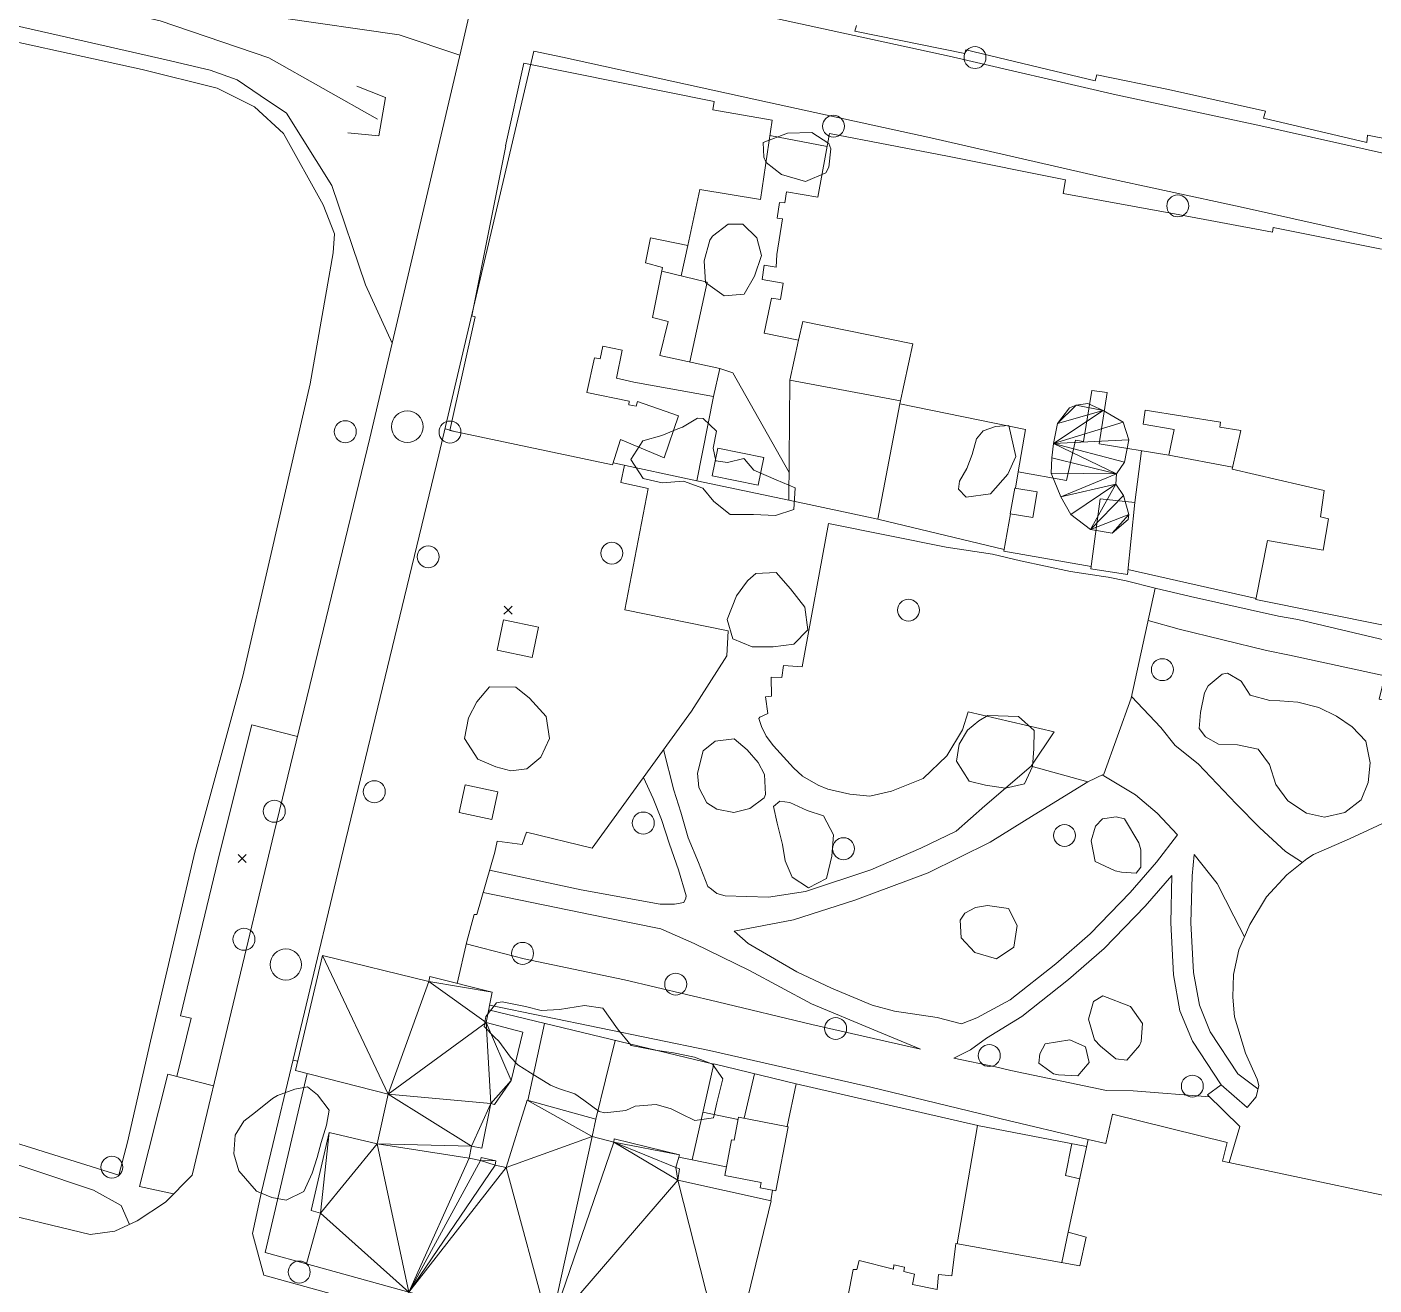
# Model space of a CAD drawing. Header units: metres. Extents: x 4652992 to 4879070, y 2074171 to 2309877.
# Drawn here: x 4653775.3 to 4653869.7, y 2307263.4 to 2307351.6 of the extents above; entities that cross this region are included whole.
import ezdxf

# ---------------------------------------------------------------- set-up
doc = ezdxf.new("R2010")
doc.units = ezdxf.units.M
doc.header["$MEASUREMENT"] = 0
doc.linetypes.add('DGN Style 2', pattern=[66.27138, 39.762828, -26.508552])
doc.linetypes.add('DGN Style 3', pattern=[92.779933, 66.271381, -26.508552])
for name, color, linetype, lineweight in [('Level 18', 5, 'Continuous', 0), ('Level 20', 30, 'DGN Style 3', 0), ('Level 3', 46, 'Continuous', 0), ('Level 30', 5, 'Continuous', 0), ('Level 31', 38, 'Continuous', 0), ('Level 35', 4, 'Continuous', 0), ('Level 37', 3, 'Continuous', 0), ('Level 38', 3, 'Continuous', 0), ('Level 40', 1, 'Continuous', 0), ('Level 45', 9, 'Continuous', 0), ('Level 47', 6, 'Continuous', 0), ('Level 54', 30, 'DGN Style 2', 0), ('Level 61', 4, 'Continuous', 0), ('Level 62', 4, 'Continuous', 0), ('Level 63', 3, 'Continuous', 0)]:
    doc.layers.add(name, color=color, linetype=linetype, lineweight=lineweight)

# ---------------------------------------------------------------- blocks, each defined once
blk = doc.blocks.new('POSTE_1')
at = {"layer": 'Level 61'}
blk.add_circle((-4.7e-05, -1.9e-05, -2.4e-05), 0.770001, dxfattribs=at)
blk = doc.blocks.new('COTA_9')
at = {"layer": 'Level 63', "ltscale": 0.2}
for p, q in [((-0.00013, 0.00011, 0.000195), (-1.419652, -1.408347, 0.000195)), ((-1.408587, 1.419632, 0.000195), (-0.00013, 0.00011, 0.000195)), ((1.419392, 1.408567, 0.000195), (-0.00013, 0.00011, 0.000195)), ((-0.00013, 0.00011, 0.000195), (1.408327, -1.419412, 0.000195))]:
    blk.add_line(p, q, dxfattribs=at)
blk = doc.blocks.new('AL_1')
at = {"layer": 'Level 45'}
blk.add_circle((2.1e-05, 1.3e-05, 3e-05), 1.100002, dxfattribs=at)
blk = doc.blocks.new('COTA_8')
at = {"layer": 'Level 63', "ltscale": 0.2}
for p, q in [((-4.5e-05, 0.000125, -0.000135), (-1.419567, -1.408332, -0.000135)), ((-1.408502, 1.419647, -0.000135), (-4.5e-05, 0.000125, -0.000135)), ((1.419477, 1.408582, -0.000135), (-4.5e-05, 0.000125, -0.000135)), ((-4.5e-05, 0.000125, -0.000135), (1.408412, -1.419397, -0.000135))]:
    blk.add_line(p, q, dxfattribs=at)

msp = doc.modelspace()

# ---------------------------------------------------------------- linework, layer by layer
at = {"layer": 'Level 18', "color": 30, "extrusion": (0.963933486921435, -0.2169322139059625, 0.1541838103088045), "elevation": 3985639.362085, "flags": 128}
msp.add_lwpolyline([(3272771.677592, -620550.148597), (3272800.118218, -620553.096346), (3272829.172781, -620554.898716)], dxfattribs=at)
at = {"layer": 'Level 18', "color": 30}
for points in [[(4653792.599638, 2307295.092029, 1391.332825), (4653799.311222, 2307322.729343, 1388.440859), (4653805.689047, 2307349.855211, 1386.728359), (4653808.770768, 2307363.243322, 1386.440859), (4653814.621664, 2307386.858647, 1385.015859), (4653817.985191, 2307402.200375, 1384.078359), (4653820.282573, 2307411.78582, 1383.165859)], [(4653895.547086, 2307337.390362, 1395.735112), (4653882.370193, 2307340.024315, 1395.600238), (4653861.572894, 2307344.679452, 1393.625238), (4653851.635767, 2307346.81051, 1392.631488), (4653839.916046, 2307349.510954, 1390.912738), (4653828.435864, 2307352.005492, 1389.281488), (4653814.036523, 2307355.162704, 1387.143988), (4653811.981952, 2307355.595056, 1386.570428)], [(4653894.689396, 2307331.360263, 1395.840611), (4653881.11994, 2307334.303526, 1395.649814), (4653860.319403, 2307338.959386, 1393.674814), (4653850.364348, 2307341.09429, 1392.681064), (4653838.636894, 2307343.796515, 1390.962314), (4653827.1871, 2307346.284451, 1389.331064), (4653812.806509, 2307349.437551, 1387.193564), (4653810.804877, 2307349.858764, 1386.698973)], [(4653779.697817, 2307266.921194, 1391.817085), (4653781.439616, 2307267.154183, 1391.970325), (4653782.987461, 2307267.874417, 1392.076575), (4653784.974678, 2307269.202385, 1392.282825), (4653786.853536, 2307271.08029, 1392.370325), (4653792.599638, 2307295.092029, 1391.332825)], [(4653791.867037, 2307264.067218, 1393.249737), (4653791.072095, 2307266.990786, 1392.665745), (4653791.720746, 2307269.915548, 1392.378245), (4653797.466848, 2307293.927287, 1391.340745)], [(4653779.697817, 2307266.921194, 1391.817085), (4653764.568329, 2307270.576917, 1390.229585), (4653751.605119, 2307273.663276, 1388.992085), (4653747.592295, 2307274.645475, 1388.754585)], [(4653871.841598, 2307243.915647, 1399.474737), (4653845.793766, 2307250.199075, 1398.049737), (4653831.221605, 2307253.413479, 1397.017079), (4653807.767909, 2307259.691859, 1394.757914), (4653791.867037, 2307264.067218, 1393.249737)]]:
    msp.add_polyline3d(points, dxfattribs=at)
at = {"layer": 'Level 20', "linetype": 'Continuous'}
for points in [[(4653800.881092, 2307329.406241, 1388.019335), (4653798.992421, 2307333.483036, 1387.531835), (4653796.641865, 2307340.453188, 1386.194335), (4653793.472724, 2307345.51506, 1385.219335), (4653791.618641, 2307346.744913, 1384.844335), (4653790.012413, 2307347.861586, 1384.644335), (4653788.112131, 2307348.529147, 1384.456835), (4653785.022003, 2307349.259601, 1384.294335), (4653779.790725, 2307350.441596, 1383.919335), (4653768.523178, 2307352.995871, 1383.256835), (4653759.81459, 2307354.890659, 1382.869335), (4653750.711657, 2307356.496522, 1382.531835), (4653747.935469, 2307357.043583, 1382.469335), (4653746.315996, 2307357.262624, 1382.456835), (4653745.207634, 2307357.442735, 1382.381835), (4653744.374346, 2307357.748893, 1382.331835), (4653743.44435, 2307358.35087, 1382.306835), (4653742.546753, 2307360.774009, 1382.231835), (4653741.76109, 2307362.488293, 1382.131835), (4653739.750821, 2307366.511945, 1381.819335), (4653738.05522, 2307368.796169, 1381.694335), (4653736.305181, 2307370.601936, 1381.594335), (4653734.593984, 2307373.276371, 1381.6766)], [(4653805.62214, 2307349.570647, 1386.746324), (4653801.357109, 2307351.016864, 1386.333824), (4653792.934673, 2307352.211059, 1384.671324), (4653790.41295, 2307353.218065, 1384.308824), (4653787.69659, 2307354.216201, 1383.958824), (4653784.4082, 2307355.239763, 1383.683824), (4653778.174285, 2307356.739703, 1383.083824), (4653773.748882, 2307357.483374, 1382.746324), (4653770.61231, 2307358.087149, 1382.671324), (4653762.617267, 2307359.94824, 1382.571324), (4653751.466856, 2307363.29509, 1382.233824), (4653745.270796, 2307364.237623, 1381.958824), (4653740.831785, 2307364.348343, 1381.987373)], [(4653782.457177, 2307267.627669, 1392.040174), (4653781.87894, 2307268.946627, 1391.740174), (4653779.930891, 2307270.040731, 1391.452674), (4653771.483368, 2307272.868505, 1390.565174), (4653754.794012, 2307277.980556, 1388.477674), (4653748.219148, 2307280.226827, 1387.802674), (4653745.448187, 2307281.928343, 1387.452674), (4653744.241351, 2307283.863604, 1387.265174), (4653743.567611, 2307285.727417, 1387.077674), (4653742.853431, 2307290.184366, 1386.490174), (4653743.366328, 2307308.092602, 1384.952674), (4653743.670711, 2307316.29327, 1384.327674), (4653744.057554, 2307330.878284, 1383.540174), (4653743.908873, 2307344.078641, 1382.565174), (4653744.213256, 2307352.279309, 1382.552674), (4653744.374346, 2307357.748893, 1382.331835)]]:
    msp.add_polyline3d(points, dxfattribs=at)
at = {"layer": 'Level 3'}
msp.add_polyline3d([(4653799.847753, 2307345.089882, 1383.957635), (4653792.232995, 2307349.388766, 1382.832635), (4653784.615121, 2307351.985312, 1382.582635), (4653772.237719, 2307354.854901, 1382.007635), (4653755.980323, 2307358.22922, 1381.620135), (4653747.033305, 2307359.711432, 1381.345135), (4653743.342346, 2307366.483553, 1381.307635), (4653740.125065, 2307374.573792, 1380.870135), (4653739.846446, 2307375.521443, 1380.870135), (4653740.214834, 2307377.473675, 1380.707635), (4653741.799061, 2307380.02055, 1380.620135), (4653752.620799, 2307390.82968, 1379.745135), (4653759.543463, 2307398.288416, 1379.695135), (4653766.599274, 2307405.605471, 1379.470135)], dxfattribs=at)
at = {"layer": 'Level 30', "color": 1}
for points in [[(4653900.13496, 2307352.306744, 1405.530766), (4653897.106381, 2307338.107716, 1405.593266), (4653882.279126, 2307341.404436, 1405.518266), (4653882.279126, 2307341.404436, 1400.380766), (4653869.260504, 2307343.981612, 1399.687016), (4653869.212572, 2307343.468843, 1396.787016), (4653861.972708, 2307345.164793, 1396.437016), (4653862.097493, 2307345.659417, 1397.930766), (4653855.304391, 2307347.182692, 1397.930766), (4653850.27162, 2307348.196273, 1397.924516), (4653850.166933, 2307347.790971, 1394.718266), (4653841.104019, 2307349.957672, 1395.293266), (4653841.030916, 2307349.692732, 1395.293266), (4653833.316679, 2307351.2588, 1395.237016), (4653833.421366, 2307351.664102, 1391.993266)], [(4653816.322432, 2307320.880753, 1390.80646), (4653804.916786, 2307323.277822, 1390.50646), (4653806.701322, 2307331.249104, 1389.71271), (4653806.468021, 2307331.304267, 1389.71271), (4653808.836167, 2307343.225168, 1389.68771), (4653808.810244, 2307343.231298, 1392.36271), (4653810.11104, 2307349.01427, 1392.25021), (4653823.447219, 2307346.337863, 1392.47521), (4653823.356784, 2307345.75973, 1391.78771), (4653827.521303, 2307345.033925, 1391.73771), (4653826.692839, 2307339.46628, 1391.89396), (4653822.441736, 2307340.171681, 1390.11896), (4653821.603047, 2307336.241498, 1389.68771), (4653818.993187, 2307336.776839, 1389.50021), (4653818.635298, 2307335.022035, 1389.40646), (4653819.834805, 2307334.711165, 1389.28771), (4653819.119027, 2307331.201557, 1388.93146), (4653820.214845, 2307330.915204, 1388.88771), (4653819.645198, 2307328.529201, 1389.96896), (4653823.852215, 2307327.629844, 1390.01271), (4653823.405479, 2307325.664416, 1390.01271), (4653817.813501, 2307326.659612, 1389.92521), (4653816.595155, 2307326.947686, 1389.92521), (4653816.99713, 2307328.896446, 1389.92521), (4653815.643295, 2307329.189305, 1390.06896), (4653815.459507, 2307328.290802, 1390.06896), (4653815.052495, 2307328.366553, 1390.06896), (4653814.514621, 2307325.941298, 1390.16896), (4653817.495739, 2307325.332025, 1390.16896), (4653817.465739, 2307325.079781, 1390.16896), (4653817.978031, 2307324.985959, 1390.16896), (4653818.067606, 2307325.319663, 1390.16896), (4653820.957406, 2307324.308851, 1390.16896), (4653819.946425, 2307321.367583, 1390.16896), (4653816.870034, 2307322.6409, 1390.45021), (4653816.322432, 2307320.880753, 1390.80646)], [(4653870.485331, 2307309.609532, 1400.228335), (4653861.425917, 2307311.427529, 1398.897085), (4653862.23206, 2307315.574217, 1398.684585), (4653866.142333, 2307314.892767, 1399.103335), (4653866.5248, 2307317.085835, 1399.097085), (4653865.958875, 2307317.21966, 1399.097085), (4653866.225213, 2307319.075367, 1399.828335), (4653859.759909, 2307320.563684, 1399.697085), (4653860.368766, 2307323.284228, 1395.859585), (4653858.902382, 2307323.509377, 1395.859585), (4653858.951329, 2307323.849112, 1395.859585), (4653853.671824, 2307324.705713, 1395.803335), (4653853.520736, 2307323.728049, 1395.803335), (4653855.697398, 2307323.348452, 1395.790835), (4653855.321047, 2307321.545784, 1395.997085), (4653850.437024, 2307322.337849, 1395.41896), (4653850.989938, 2307325.937216, 1395.41896), (4653849.922357, 2307326.077666, 1395.28771), (4653849.34768, 2307322.514457, 1395.28771), (4653848.773831, 2307322.607578, 1395.353335), (4653848.151988, 2307319.768497, 1395.353335), (4653844.76768, 2307320.379619, 1395.472085), (4653845.268145, 2307323.341985, 1397.747085), (4653836.461723, 2307325.140693, 1397.753335), (4653837.375131, 2307329.343087, 1393.922085), (4653829.667717, 2307330.908936, 1393.953335), (4653829.364787, 2307329.615869, 1389.909585), (4653826.955237, 2307330.104585, 1389.134585), (4653827.462324, 2307332.551933, 1389.134585), (4653828.102777, 2307332.447564, 1389.290835), (4653828.287168, 2307333.592016, 1389.290835), (4653826.81887, 2307333.850269, 1388.65646), (4653826.944915, 2307334.8583, 1388.65646), (4653827.805905, 2307334.72992, 1389.690835), (4653827.83964, 2307335.602729, 1390.04396), (4653827.83964, 2307335.602729, 1390.78771), (4653828.235985, 2307338.103607, 1390.78771), (4653827.874152, 2307338.168638, 1390.78771), (4653828.02937, 2307339.24488, 1390.78771), (4653828.407995, 2307339.223674, 1390.78771), (4653828.523033, 2307340.002162, 1390.78771), (4653830.707763, 2307339.635794, 1394.54396), (4653831.529362, 2307344.09941, 1393.81271), (4653839.803486, 2307342.512228, 1393.75646), (4653839.803486, 2307342.512228, 1397.48771), (4653848.085944, 2307340.841362, 1397.42521), (4653847.910725, 2307339.888566, 1395.92521), (4653855.713881, 2307338.453515, 1396.30021), (4653862.581739, 2307337.171348, 1399.21271), (4653862.645034, 2307337.51049, 1399.21271), (4653870.234393, 2307335.976142, 1397.96896)], [(4653831.47872, 2307255.630874, 1399.34746), (4653833.188392, 2307264.480596, 1398.15371), (4653833.44173, 2307264.461225, 1398.08496), (4653833.624589, 2307265.096391, 1397.89746), (4653836.014151, 2307264.502533, 1397.88496), (4653836.054738, 2307264.805033, 1397.88496), (4653836.801669, 2307264.627888, 1397.86621), (4653836.746752, 2307264.322006, 1397.86621), (4653837.495566, 2307264.151275, 1397.86621), (4653837.352049, 2307263.424916, 1397.93496), (4653839.085352, 2307263.075106, 1398.031835), (4653839.171886, 2307264.120485, 1397.988085), (4653840.115864, 2307264.032474, 1399.63496), (4653840.39366, 2307266.287701, 1399.55996), (4653849.093362, 2307264.727547, 1401.97871), (4653849.517903, 2307266.730809, 1402.00996), (4653848.270005, 2307267.094507, 1401.97871), (4653849.666907, 2307273.590864, 1401.87246), (4653850.903567, 2307273.297698, 1399.27871), (4653851.368397, 2307275.359276, 1399.03496), (4653859.415019, 2307273.37028, 1398.95996), (4653859.095831, 2307272.075016, 1403.04746), (4653875.612193, 2307268.565384, 1402.85996)]]:
    msp.add_polyline3d(points, dxfattribs=at)
msp.add_3dface([(4653852.930076, 2307318.227273, 1395.840835), (4653852.426309, 2307313.192331, 1395.75021), (4653849.854801, 2307313.590391, 1395.559585), (4653850.499282, 2307318.495209, 1395.58771)], dxfattribs=at)
at = {"layer": 'Level 31'}
msp.add_polyline3d([(4653827.774538, 2307269.995817, 1398.26621), (4653828.634152, 2307274.479057, 1398.67871), (4653825.156352, 2307275.145889, 1398.62246), (4653824.847153, 2307273.533293, 1398.50371), (4653824.664513, 2307273.568312, 1398.50371), (4653824.185653, 2307271.070864, 1398.19746), (4653826.752227, 2307270.57875, 1398.20371), (4653826.680671, 2307270.205555, 1398.20371), (4653827.774538, 2307269.995817, 1398.26621)], dxfattribs=at)
for points in [[(4653826.924651, 2307321.388764, 1389.08146), (4653823.698509, 2307322.042947, 1389.08146), (4653823.304529, 2307320.10001, 1389.08146), (4653826.530671, 2307319.445828, 1389.08146)], [(4653844.207909, 2307317.44069, 1395.15021), (4653844.517063, 2307319.244875, 1395.15021), (4653846.103998, 2307318.972948, 1394.78771), (4653845.794844, 2307317.168763, 1394.78771)], [(4653810.685505, 2307307.355644, 1392.423677), (4653808.232524, 2307307.868555, 1392.423677), (4653808.681082, 2307310.013765, 1392.386177), (4653811.134062, 2307309.500854, 1392.386177)], [(4653807.857295, 2307296.00239, 1393.804927), (4653805.5706, 2307296.502017, 1393.798677), (4653805.996046, 2307298.449201, 1393.761177), (4653808.282766, 2307297.949689, 1393.767425)]]:
    msp.add_3dface(points, dxfattribs=at)
at = {"layer": 'Level 35'}
for p, q in [((4653827.361058, 2307343.957005, 1390.78146), (4653831.360263, 2307343.18072, 1390.78146)), ((4653821.603047, 2307336.241498, 1389.22521), (4653821.132104, 2307334.112754, 1389.22521)), ((4653852.930076, 2307318.227273, 1395.63146), (4653853.418204, 2307321.854377, 1395.63146)), ((4653855.321047, 2307321.545784, 1396.156459), (4653859.792015, 2307320.707144, 1396.306459)), ((4653822.22495, 2307319.741703, 1389.66896), (4653828.688479, 2307318.400057, 1389.35646)), ((4653844.76768, 2307320.379619, 1395.05021), (4653844.57681, 2307319.234637, 1395.05021)), ((4653843.779047, 2307314.936681, 1393.15646), (4653834.930465, 2307317.060934, 1390.35646)), ((4653852.459367, 2307313.522729, 1395.36896), (4653861.438137, 2307311.490391, 1396.31896)), ((4653823.418197, 2307278.868606, 1397.065799), (4653807.6363, 2307282.669189, 1396.565799)), ((4653810.386094, 2307276.328362, 1396.803298), (4653811.557334, 2307281.724929, 1396.803298)), ((4653815.150608, 2307274.998092, 1397.128298), (4653816.514764, 2307280.531085, 1396.847085)), ((4653825.549962, 2307275.070418, 1397.778335), (4653826.286033, 2307278.19644, 1397.778335)), ((4653825.123918, 2307274.976734, 1397.784584), (4653822.663119, 2307275.503757, 1397.778334)), ((4653821.911315, 2307272.153498, 1397.840798), (4653820.979489, 2307272.347039, 1397.840798)), ((4653827.548346, 2307270.039187, 1397.928298), (4653827.431152, 2307269.280692, 1397.928298)), ((4653848.270006, 2307267.094507, 1400.54771), (4653847.830486, 2307264.954024, 1401.30396))]:
    msp.add_line(p, q, dxfattribs=at)
at = {"layer": 'Level 35', "extrusion": (0.0036722359562263, 0.0148753865656455, 0.999882611888818), "elevation": 52801.47829, "flags": 128}
msp.add_lwpolyline([(4653785.245072, 2306797.875251), (4653786.458686, 2306803.457855), (4653783.292501, 2306804.239572)], dxfattribs=at)
at = {"layer": 'Level 35', "extrusion": (-0.0787557670813719, 0.0170935995842046, 0.9967473792314077), "elevation": -325690.134196, "flags": 128}
msp.add_lwpolyline([(-3241939.96028, 4045448.167331), (-3241937.088424, 4045448.167331), (-3241937.300968, 4045456.077794)], dxfattribs=at)
at = {"layer": 'Level 35', "extrusion": (0.0181988333574489, 0.0836376772436747, 0.9963300363884002), "elevation": 279058.209314, "flags": 128}
msp.add_lwpolyline([(-4056842.355009, -3232024.530383), (-4056842.460737, -3232018.469847), (-4056836.46343, -3232018.469847)], dxfattribs=at)
at = {"layer": 'Level 35', "elevation": 1395.04396, "flags": 128}
msp.add_lwpolyline([(4653844.227021, 2307317.437415), (4653843.757823, 2307314.818198), (4653849.874273, 2307313.738582)], dxfattribs=at)
at = {"layer": 'Level 35', "extrusion": (-0.042031963314896, 0.0064099280983792, 0.9990957045657181), "elevation": -179423.990472, "flags": 128}
msp.add_lwpolyline([(-2982508.859035, 4249032.21045), (-2982509.175402, 4249024.419616), (-2982500.749761, 4249024.272619)], dxfattribs=at)
at = {"layer": 'Level 35', "extrusion": (-0.2756480462123228, 0.4338394398152445, 0.8577887240341436), "elevation": -280640.595046, "flags": 128}
msp.add_lwpolyline([(-5165380.977585, 471060.74965), (-5165379.40611, 471062.683007), (-5165380.135437, 471063.53417)], dxfattribs=at)
at = {"layer": 'Level 35'}
for points in [[(4653836.461723, 2307325.140693, 1390.35646), (4653834.930465, 2307317.060935, 1390.35646), (4653828.68848, 2307318.400057, 1389.35646), (4653828.755646, 2307326.809358, 1388.91896)], [(4653828.576712, 2307274.490071, 1397.803298), (4653829.201953, 2307277.491612, 1397.809548), (4653823.422675, 2307278.888562, 1397.847048), (4653821.911315, 2307272.153498, 1397.840798), (4653824.299204, 2307271.663076, 1397.840798)], [(4653788.350972, 2307277.337759, 1392.233056), (4653785.14802, 2307278.165411, 1391.545556), (4653783.147817, 2307270.295522, 1391.964306), (4653785.539301, 2307269.766722, 1392.395556)]]:
    msp.add_polyline3d(points, dxfattribs=at)
at = {"layer": 'Level 37'}
msp.add_line((4653841.933098, 2307274.572346, 1396.66076), (4653829.201953, 2307277.491613, 1396.26076), dxfattribs=at)
at = {"layer": 'Level 37', "elevation": 1388.15451, "flags": 128}
msp.add_lwpolyline([(4653828.703914, 2307320.332516), (4653824.753622, 2307327.307146), (4653823.852215, 2307327.629844)], dxfattribs=at)
at = {"layer": 'Level 37', "extrusion": (-0.0089733154626297, 0.0045995361358043, 0.9999491606461518), "elevation": -29752.359275, "flags": 128}
msp.add_lwpolyline([(4653620.174532, 2307426.077543), (4653617.125417, 2307426.923104), (4653620.075186, 2307439.472591)], dxfattribs=at)
at = {"layer": 'Level 38'}
for points in [[(4653769.88461, 2307351.522122, 1385.430622), (4653783.337905, 2307348.577925, 1386.505622), (4653788.61348, 2307347.272234, 1387.018122), (4653791.212789, 2307345.972427, 1387.205622), (4653793.243396, 2307344.096717, 1387.555622), (4653796.033919, 2307339.088415, 1388.343122), (4653796.829332, 2307337.068221, 1388.643122), (4653796.740527, 2307335.722432, 1388.805622), (4653795.133975, 2307326.535467, 1389.930622), (4653792.39527, 2307314.664583, 1390.668122), (4653790.402878, 2307306.061179, 1391.430622), (4653787.059179, 2307293.814358, 1391.980622), (4653783.93102, 2307280.47762, 1392.918122), (4653782.31401, 2307273.398081, 1393.180622), (4653781.705389, 2307271.081933, 1393.068122)], [(4653781.705389, 2307271.081933, 1393.068122), (4653755.387425, 2307279.318552, 1390.980622)]]:
    msp.add_polyline3d(points, dxfattribs=at)
at = {"layer": 'Level 40', "color": 3}
for points in [[(4653830.301001, 2307344.160234, 1394.59396), (4653831.498974, 2307343.389574, 1394.81896), (4653831.616649, 2307343.009564, 1394.86896), (4653831.491444, 2307341.73866, 1394.91271), (4653831.289067, 2307341.325878, 1394.90646), (4653829.849332, 2307340.731246, 1394.81271), (4653828.163931, 2307341.210645, 1394.68771), (4653827.105399, 2307342.05674, 1394.61896), (4653826.920304, 2307342.439129, 1394.59396), (4653826.878133, 2307343.451544, 1394.55646), (4653828.579249, 2307344.1199, 1394.51896), (4653830.301001, 2307344.160234, 1394.59396)], [(4653826.429367, 2307336.787586, 1390.30021), (4653826.773671, 2307335.53399, 1390.11896), (4653826.283071, 2307334.096, 1390.05646), (4653825.546395, 2307332.838828, 1390.00021), (4653824.138799, 2307332.721593, 1390.00021), (4653822.84354, 2307333.641015, 1389.99396), (4653822.738434, 2307335.165232, 1390.11896), (4653823.148237, 2307336.608682, 1390.20646), (4653823.325489, 2307336.907571, 1390.21271), (4653824.429938, 2307337.737078, 1390.25021), (4653825.453137, 2307337.727044, 1390.21896), (4653826.429367, 2307336.787586, 1390.30021)], [(4653825.5761, 2307321.258689, 1390.50021), (4653826.234778, 2307320.489514, 1390.46896), (4653827.78769, 2307319.808716, 1390.64396), (4653829.137836, 2307319.25766, 1390.93146), (4653829.039486, 2307317.740641, 1391.17521), (4653827.7402, 2307317.311881, 1391.31896), (4653826.200732, 2307317.389744, 1391.20021), (4653824.560001, 2307317.382512, 1391.13771), (4653823.430483, 2307318.303941, 1391.05646), (4653822.645598, 2307319.239273, 1390.95021), (4653821.296674, 2307319.735517, 1390.82521), (4653819.806855, 2307319.610807, 1390.83771), (4653818.468691, 2307319.913675, 1390.83146), (4653817.610433, 2307321.248023, 1390.76271), (4653818.451854, 2307322.548401, 1390.68146), (4653819.781224, 2307322.929153, 1390.63146), (4653820.896087, 2307323.387902, 1390.51896), (4653821.222376, 2307323.50156, 1390.47521), (4653822.281719, 2307324.137009, 1390.40646), (4653822.688232, 2307324.122647, 1390.40021), (4653823.617428, 2307323.221336, 1390.40021), (4653823.376241, 2307322.037978, 1390.41896), (4653823.573125, 2307321.159933, 1390.40021), (4653824.391532, 2307321.03452, 1390.38771), (4653825.535988, 2307321.322699, 1390.35021), (4653825.5761, 2307321.258689, 1390.50021)], [(4653844.109301, 2307323.624524, 1394.96896), (4653844.608692, 2307321.446511, 1394.96896), (4653844.047051, 2307320.224072, 1394.68146), (4653842.82238, 2307318.833135, 1394.32521), (4653841.125236, 2307318.597427, 1393.98771), (4653840.586376, 2307319.1585, 1393.83146), (4653840.659842, 2307319.723878, 1393.80646), (4653841.171664, 2307320.605738, 1393.80021), (4653841.530374, 2307321.591558, 1393.83146), (4653841.83497, 2307322.69859, 1393.90646), (4653842.315685, 2307323.26255, 1394.01271), (4653843.168368, 2307323.548835, 1394.17521), (4653844.109301, 2307323.624524, 1394.96896)], [(4653826.360352, 2307313.24631, 1391.72521), (4653827.795031, 2307313.315474, 1391.75021), (4653828.805963, 2307312.177548, 1391.78146), (4653829.813493, 2307310.904248, 1391.80646), (4653830.023339, 2307309.302158, 1391.81896), (4653829.044456, 2307308.294479, 1391.81896), (4653827.583405, 2307308.108992, 1391.74396), (4653826.111579, 2307308.116706, 1391.65021), (4653824.762821, 2307308.667264, 1391.55646), (4653824.348993, 2307310.031628, 1391.54396), (4653825.013584, 2307311.699227, 1391.53771), (4653825.717121, 2307312.635861, 1391.53146), (4653825.814102, 2307312.762718, 1391.54396), (4653826.360352, 2307313.24631, 1391.72521)], [(4653860.386346, 2307305.699101, 1398.11896), (4653861.035716, 2307304.734883, 1398.16896), (4653862.41219, 2307304.35523, 1398.35646), (4653863.109355, 2307304.325413, 1398.40646), (4653864.363621, 2307304.244872, 1398.56896), (4653865.848683, 2307303.866553, 1398.76896), (4653867.090325, 2307303.248593, 1399.04396), (4653868.168815, 2307302.507107, 1399.36896), (4653869.132405, 2307301.495579, 1399.59396), (4653869.443386, 2307299.989943, 1399.76896), (4653869.291695, 2307298.593754, 1399.83146), (4653868.803235, 2307297.385311, 1399.81896), (4653867.655399, 2307296.494969, 1399.70646), (4653866.231669, 2307296.183274, 1399.55646), (4653864.966399, 2307296.45556, 1399.36896), (4653863.673889, 2307297.328734, 1399.09396), (4653862.822043, 2307298.47595, 1398.83146), (4653862.379385, 2307299.877634, 1398.58146), (4653861.587336, 2307300.929644, 1398.29396), (4653860.142137, 2307301.244493, 1398.20646), (4653858.799216, 2307301.291966, 1398.16896), (4653857.885954, 2307301.805225, 1398.09396), (4653857.450065, 2307302.394701, 1398.05646), (4653857.538264, 2307303.508686, 1397.99396), (4653857.824248, 2307304.900127, 1397.95646), (4653858.093912, 2307305.376741, 1397.95646), (4653859.064436, 2307306.200947, 1397.95646), (4653859.433221, 2307306.275831, 1398.05646), (4653860.386346, 2307305.699101, 1398.11896)], [(4653807.68719, 2307305.307772, 1392.21896), (4653809.550401, 2307305.275812, 1392.22521), (4653810.498036, 2307304.519739, 1392.27521), (4653811.663652, 2307303.221205, 1392.35646), (4653811.903005, 2307301.691953, 1392.43771), (4653811.293159, 2307300.390974, 1392.46896), (4653810.31518, 2307299.57255, 1392.46896), (4653809.203407, 2307299.426647, 1392.47521), (4653808.133958, 2307299.707052, 1392.47521), (4653806.875436, 2307300.236737, 1392.43146), (4653805.935333, 2307301.686421, 1392.31896), (4653806.223039, 2307303.131825, 1392.23771), (4653806.807594, 2307304.261534, 1392.23146), (4653807.68719, 2307305.307772, 1392.21896)], [(4653844.785214, 2307303.231475, 1396.21896), (4653845.878704, 2307302.240545, 1396.35646), (4653845.860385, 2307300.956795, 1396.62521), (4653845.760548, 2307299.733012, 1396.83146), (4653845.212616, 2307298.50749, 1396.86896), (4653843.867991, 2307298.202317, 1396.71896), (4653842.47905, 2307298.422604, 1396.60646), (4653841.319476, 2307298.697026, 1396.48146), (4653840.441089, 2307300.097473, 1396.26896), (4653840.630813, 2307301.299352, 1396.20646), (4653841.203805, 2307302.275008, 1396.20646), (4653842.002199, 2307302.926282, 1396.19396), (4653842.62786, 2307303.293189, 1396.24396), (4653844.785214, 2307303.231475, 1396.21896)], [(4653824.851962, 2307301.666591, 1394.20646), (4653825.765821, 2307300.892731, 1394.15021), (4653826.531254, 2307300.004434, 1394.13146), (4653826.983667, 2307299.176643, 1394.15021), (4653827.057415, 2307297.758605, 1394.16896), (4653826.950216, 2307297.525623, 1394.18146), (4653825.951679, 2307296.782972, 1394.13771), (4653824.82699, 2307296.505318, 1394.03146), (4653823.626598, 2307296.735108, 1393.91896), (4653822.922714, 2307297.173703, 1393.85646), (4653822.364924, 2307298.257604, 1393.78771), (4653822.281045, 2307299.270105, 1393.77521), (4653822.676275, 2307300.835477, 1393.76896), (4653823.519308, 2307301.492561, 1393.76896), (4653824.851962, 2307301.666591, 1394.20646)], [(4653829.974438, 2307296.632895, 1394.66271), (4653831.119769, 2307296.280162, 1394.83146), (4653831.811699, 2307294.946938, 1394.98146), (4653831.688259, 2307293.439604, 1395.20021), (4653831.31887, 2307291.868115, 1395.35646), (4653830.070685, 2307291.225359, 1395.30646), (4653828.91672, 2307291.960876, 1395.21896), (4653828.431066, 2307293.122885, 1395.06896), (4653828.238433, 2307294.256318, 1395.03771), (4653827.85751, 2307295.760675, 1394.85646), (4653827.616116, 2307296.919249, 1394.75646), (4653828.05432, 2307297.291433, 1394.71271), (4653828.743727, 2307297.20981, 1394.73146), (4653829.974438, 2307296.632895, 1394.66271)], [(4653852.217876, 2307296.050179, 1397.11896), (4653853.223884, 2307294.376619, 1397.21271), (4653853.372882, 2307293.894469, 1397.24396), (4653853.36964, 2307292.676466, 1397.28146), (4653853.027849, 2307292.242775, 1397.25646), (4653851.998961, 2307292.310265, 1397.17521), (4653851.561274, 2307292.413865, 1397.10646), (4653850.160362, 2307293.05692, 1396.99396), (4653849.876536, 2307294.505374, 1396.91896), (4653850.194202, 2307295.55416, 1396.89396), (4653850.672128, 2307296.050421, 1396.90646), (4653851.625712, 2307296.190342, 1396.91271), (4653852.217876, 2307296.050179, 1397.11896)], [(4653842.612601, 2307289.988419, 1396.71271), (4653844.085662, 2307289.775324, 1397.05021), (4653844.699859, 2307288.585159, 1397.15646), (4653844.462889, 2307287.053801, 1397.16896), (4653843.250483, 2307286.255415, 1397.13771), (4653841.720791, 2307286.699007, 1396.84396), (4653840.754829, 2307287.714666, 1396.66271), (4653840.707026, 2307288.947112, 1396.53771), (4653841.022509, 2307289.442275, 1396.53146), (4653841.776347, 2307289.833649, 1396.53771), (4653842.612601, 2307289.988419, 1396.71271)], [(4653852.626518, 2307282.907666, 1397.86896), (4653853.468472, 2307281.704938, 1397.86896), (4653853.376353, 2307280.452221, 1397.86896), (4653853.273927, 2307280.17818, 1397.86271), (4653852.391711, 2307279.153234, 1397.77521), (4653851.598394, 2307279.246178, 1397.67521), (4653850.53645, 2307280.134911, 1397.54396), (4653850.103556, 2307280.562832, 1397.51271), (4653849.684834, 2307282.017869, 1397.42521), (4653850.046224, 2307283.261059, 1397.39396), (4653850.703295, 2307283.647818, 1397.42521), (4653852.626518, 2307282.907666, 1397.86896)], [(4653814.349995, 2307282.980242, 1397.18771), (4653815.634357, 2307282.784378, 1397.18771), (4653816.664223, 2307281.347565, 1397.07521), (4653817.617957, 2307280.172774, 1397.08771), (4653819.308239, 2307279.853627, 1397.15021), (4653820.5926, 2307279.657763, 1397.03771), (4653822.071164, 2307279.361668, 1397.58771), (4653823.342776, 2307278.870623, 1397.81271), (4653824.056676, 2307277.833983, 1397.90021), (4653823.645624, 2307276.142159, 1397.91271), (4653823.412099, 2307275.113115, 1397.85021), (4653822.091636, 2307274.910893, 1397.62521), (4653821.140519, 2307275.380223, 1397.47521), (4653820.435074, 2307275.737128, 1397.41271), (4653819.391621, 2307276.03857, 1397.42521), (4653817.902689, 2307275.930481, 1397.47521), (4653817.263009, 2307275.621181, 1397.47521), (4653815.788136, 2307275.455543, 1397.47521), (4653815.376378, 2307275.5531, 1397.47521), (4653814.309336, 2307276.348098, 1397.41271), (4653813.678714, 2307276.795712, 1397.38771), (4653812.538159, 2307277.147269, 1397.33771), (4653811.96961, 2307277.390412, 1397.33771), (4653810.568015, 2307278.264675, 1397.25021), (4653809.69172, 2307278.824714, 1397.12521), (4653809.161655, 2307279.356941, 1397.06271), (4653808.356492, 2307280.469423, 1396.98771), (4653808.042908, 2307280.760594, 1396.95021), (4653807.316258, 2307281.502053, 1396.90021), (4653807.448153, 2307282.202754, 1396.86271), (4653808.182317, 2307283.167401, 1396.78771), (4653808.577634, 2307283.236395, 1396.78771), (4653810.210608, 2307282.903716, 1396.76271), (4653811.311369, 2307282.615806, 1396.91271), (4653812.602642, 2307282.689397, 1397.06271), (4653814.349995, 2307282.980242, 1397.18771)], [(4653848.383252, 2307280.576991, 1397.17521), (4653849.477727, 2307280.073762, 1397.18146), (4653849.746997, 2307278.979527, 1397.15021), (4653848.95529, 2307278.055177, 1397.08771), (4653847.596053, 2307278.105866, 1397.00646), (4653847.232409, 2307278.178418, 1396.99396), (4653846.221679, 2307278.932994, 1396.98771), (4653846.28642, 2307279.582046, 1397.02521), (4653846.663592, 2307280.292704, 1397.03146), (4653848.383252, 2307280.576991, 1397.17521)], [(4653795.635248, 2307276.721183, 1396.07521), (4653796.46016, 2307275.628366, 1396.03771), (4653796.263834, 2307274.587305, 1396.03771), (4653795.894482, 2307273.383336, 1396.12521), (4653795.611966, 2307272.321922, 1396.13771), (4653795.265973, 2307271.220464, 1396.13771), (4653794.676372, 2307269.94508, 1396.13771), (4653793.449903, 2307269.337775, 1396.05021), (4653792.43147, 2307269.524806, 1395.93771), (4653791.362691, 2307269.968709, 1395.81271), (4653790.132401, 2307271.376209, 1395.62521), (4653789.779726, 2307272.575635, 1395.55021), (4653789.861259, 2307273.889832, 1395.50021), (4653790.463637, 2307274.862823, 1395.50021), (4653791.291166, 2307275.510284, 1395.55021), (4653792.484925, 2307276.451923, 1395.68771), (4653792.83352, 2307276.668638, 1395.72521), (4653794.050532, 2307277.114896, 1395.78771), (4653794.933006, 2307277.286677, 1395.87521), (4653795.635248, 2307276.721183, 1396.07521)]]:
    msp.add_polyline3d(points, dxfattribs=at)
at = {"layer": 'Level 47'}
msp.add_polyline3d([(4653797.75469, 2307344.138553, 1385.482635), (4653799.941692, 2307343.937814, 1385.763885), (4653800.415432, 2307346.615631, 1385.601385), (4653798.391567, 2307347.409981, 1385.276385)], dxfattribs=at)
at = {"layer": 'Level 54', "linetype": 'Continuous'}
for points in [[(4653854.362785, 2307312.213787, 1393.235499), (4653856.85523, 2307311.651176, 1394.772999), (4653863.002593, 2307310.264463, 1394.747999), (4653864.372773, 2307310.021556, 1396.010499), (4653870.972417, 2307308.473654, 1395.997999), (4653872.042117, 2307308.221993, 1396.934985)], [(4653875.889273, 2307303.104474, 1397.518502), (4653874.907179, 2307303.323288, 1396.999752), (4653870.072682, 2307304.453564, 1396.643502), (4653870.478143, 2307306.077877, 1396.143502), (4653863.790971, 2307307.538125, 1395.849752), (4653862.178878, 2307307.851813, 1394.806002), (4653856.054621, 2307309.341421, 1394.587252), (4653853.869841, 2307309.957545, 1393.089041)], [(4653864.690141, 2307292.999982, 1397.390835), (4653863.50537, 2307293.768353, 1396.978335), (4653861.706332, 2307295.427617, 1396.284585), (4653860.047753, 2307297.107859, 1395.884585), (4653857.391384, 2307299.905309, 1395.590835), (4653855.780713, 2307301.194677, 1394.528335), (4653854.760291, 2307302.452791, 1394.328335), (4653852.704279, 2307304.622678, 1392.742742)], [(4653845.676513, 2307299.75784, 1392.535499), (4653842.436127, 2307296.964496, 1392.716749), (4653840.410245, 2307295.193228, 1392.691749), (4653837.942805, 2307294.004039, 1392.710499), (4653834.442224, 2307292.472894, 1392.772999), (4653829.842228, 2307290.970204, 1392.854249), (4653827.263996, 2307290.557614, 1392.891749), (4653824.21365, 2307290.652483, 1392.860499), (4653823.639364, 2307290.829425, 1392.847999), (4653823.26872, 2307291.121851, 1392.841749), (4653823.010053, 2307291.3059, 1392.829249), (4653822.353781, 2307292.989334, 1392.791749), (4653821.615607, 2307294.733095, 1391.654249), (4653821.108216, 2307296.531341, 1391.372999), (4653820.609885, 2307298.068226, 1390.304249), (4653819.90178, 2307300.917807, 1389.981232)], [(4653818.483447, 2307298.962024, 1390.097195), (4653819.160731, 2307297.491899, 1390.484695), (4653819.767362, 2307296.011222, 1391.465945), (4653820.318266, 2307294.284528, 1391.778445), (4653820.94814, 2307292.48456, 1392.878445), (4653821.478514, 2307290.667228, 1392.853445), (4653821.4663, 2307290.492764, 1392.840945), (4653821.318163, 2307290.200419, 1392.840945), (4653820.676417, 2307290.079552, 1392.840945), (4653819.664772, 2307290.073577, 1392.840945), (4653814.116308, 2307291.073884, 1392.328445), (4653807.708191, 2307292.455096, 1391.731039)], [(4653850.640357, 2307299.146726, 1392.547999), (4653852.987267, 2307297.750889, 1394.191749), (4653854.499039, 2307296.444263, 1394.460499), (4653855.931291, 2307294.94098, 1395.605357)], [(4653824.839685, 2307288.193792, 1393.034388), (4653829.001619, 2307288.968015, 1392.846888), (4653833.317294, 2307290.360685, 1392.821888), (4653838.449249, 2307292.283102, 1392.803138), (4653842.799597, 2307294.431562, 1392.721888), (4653845.879412, 2307296.335218, 1392.690638), (4653849.642522, 2307298.643243, 1392.541749)], [(4653855.931291, 2307294.94098, 1395.568896), (4653854.466948, 2307293.032182, 1395.521888), (4653852.619348, 2307290.898994, 1395.371888), (4653849.818757, 2307287.99989, 1395.178138), (4653847.391638, 2307285.887775, 1394.978138), (4653844.197295, 2307283.38311, 1394.690638), (4653841.861096, 2307282.107534, 1394.509983), (4653840.792612, 2307281.701508, 1394.341778), (4653839.077535, 2307282.123454, 1394.334388)], [(4653861.570111, 2307277.12667, 1397.266773), (4653860.167054, 2307278.191318, 1396.995101), (4653858.224939, 2307281.1358, 1396.676351), (4653857.465122, 2307283.008232, 1396.557601), (4653857.049728, 2307285.277045, 1396.226351), (4653856.870508, 2307288.778482, 1395.957601), (4653856.95318, 2307292.062567, 1395.551351), (4653857.098576, 2307293.569004, 1395.62165)], [(4653857.098576, 2307293.569004, 1395.609384), (4653858.721421, 2307291.536753, 1396.297999), (4653859.889554, 2307289.23743, 1396.729249), (4653860.625885, 2307287.777458, 1397.340835)], [(4653855.545526, 2307292.098003, 1395.547085), (4653853.67254, 2307289.935504, 1395.397085), (4653850.80207, 2307286.964064, 1395.203335), (4653848.300799, 2307284.787421, 1395.003335), (4653845.016799, 2307282.212456, 1394.715835), (4653842.551573, 2307280.678746, 1394.528335), (4653841.41637, 2307279.861688, 1394.334585), (4653840.240177, 2307279.28506, 1394.334585)], [(4653858.991612, 2307277.416023, 1396.990835), (4653856.972652, 2307280.477011, 1396.672085), (4653856.106055, 2307282.612586, 1396.553335), (4653855.648152, 2307285.11357, 1396.222085), (4653855.461501, 2307288.760183, 1395.953335), (4653855.545526, 2307292.098003, 1395.547085)], [(4653807.260991, 2307290.895222, 1391.849358), (4653815.780871, 2307289.150238, 1392.486858), (4653819.707463, 2307288.343053, 1392.793108), (4653822.043743, 2307287.325872, 1392.893108), (4653825.930057, 2307285.436795, 1393.255608), (4653830.274302, 2307283.09819, 1393.668108), (4653834.636366, 2307281.260152, 1394.074358), (4653837.920992, 2307279.909222, 1394.330608), (4653830.297366, 2307281.632939, 1394.218108), (4653823.671946, 2307283.243026, 1394.068108), (4653817.167302, 2307284.783581, 1393.968108), (4653810.139237, 2307286.243459, 1393.799358), (4653807.235541, 2307286.98574, 1393.661858), (4653806.063135, 2307287.290891, 1392.718374)], [(4653839.077535, 2307282.123454, 1394.334388), (4653836.084761, 2307282.573527, 1394.121888), (4653834.517801, 2307282.999211, 1394.009388), (4653831.678499, 2307284.189521, 1393.728138), (4653829.236146, 2307285.326673, 1393.528138), (4653825.841158, 2307287.316212, 1393.178138), (4653824.839685, 2307288.193792, 1393.034388)], [(4653807.700364, 2307282.988425, 1394.024624), (4653823.120648, 2307279.825579, 1394.124624), (4653834.438323, 2307277.253048, 1394.362124), (4653842.826487, 2307275.211122, 1394.380874), (4653843.577169, 2307275.033264, 1394.924624), (4653849.666907, 2307273.590864, 1395.074624)], [(4653858.180876, 2307276.575593, 1396.57808), (4653852.829276, 2307276.986303, 1396.20308), (4653850.958962, 2307277.021263, 1395.19683), (4653844.237911, 2307278.422876, 1394.89058), (4653843.165432, 2307278.676919, 1394.48433), (4653840.240177, 2307279.28506, 1394.334585)]]:
    msp.add_polyline3d(points, dxfattribs=at)
at = {"layer": 'Level 62'}
for p, q in [((4653805.34335, 2307323.188173, 1388.385748), (4653804.579813, 2307323.382612, 1388.314384)), ((4653794.250041, 2307279.068615, 1392.509584), (4653793.929174, 2307279.144096, 1391.979498))]:
    msp.add_line(p, q, dxfattribs=at)
for points in [[(4653805.421082, 2307284.522985, 1393.047085), (4653806.104717, 2307287.470153, 1392.697085), (4653806.627753, 2307289.350811, 1391.965835), (4653806.820755, 2307289.359635, 1391.965835), (4653808.072751, 2307293.726719, 1391.634585), (4653808.233361, 2307294.493224, 1391.222085), (4653809.996281, 2307294.266495, 1391.103335), (4653810.287719, 2307295.127277, 1390.490835), (4653814.891974, 2307294.009633, 1390.390835), (4653821.848287, 2307303.601905, 1389.822085), (4653824.329064, 2307307.471984, 1389.584585), (4653824.439721, 2307309.223323, 1389.622085), (4653817.179217, 2307310.696505, 1389.215835), (4653818.827306, 2307319.209248, 1388.897085), (4653816.895612, 2307319.638798, 1388.872085), (4653817.157885, 2307320.844253, 1388.872085)], [(4653851.083204, 2307312.990571, 1393.144874), (4653852.324562, 2307312.750398, 1393.260499), (4653854.362785, 2307312.213787, 1393.235499), (4653852.679903, 2307304.511108, 1392.735499), (4653850.766957, 2307299.181223, 1392.547999), (4653849.642522, 2307298.643243, 1392.541749), (4653845.676513, 2307299.75784, 1392.535499), (4653847.284275, 2307302.159645, 1392.297999), (4653841.258458, 2307303.55754, 1391.360499), (4653840.864749, 2307302.299188, 1391.185499), (4653839.767769, 2307300.470013, 1391.160499), (4653838.09714, 2307298.885796, 1391.147999), (4653835.884587, 2307297.989545, 1391.172999), (4653834.356465, 2307297.64124, 1391.266749), (4653832.952588, 2307297.782311, 1391.304249), (4653831.420965, 2307298.144738, 1391.341749), (4653830.746405, 2307298.427226, 1391.347999), (4653829.644295, 2307299.056621, 1391.341749), (4653829.008191, 2307299.630353, 1391.335499), (4653827.604435, 2307301.163897, 1391.304249), (4653827.091399, 2307301.858679, 1391.179249), (4653826.765937, 2307302.53638, 1391.116749), (4653826.591645, 2307303.096398, 1391.079249), (4653826.654008, 2307303.190857, 1391.072999), (4653827.203268, 2307303.443142, 1390.966749), (4653827.056898, 2307304.610891, 1390.722999), (4653827.462594, 2307304.651412, 1390.610499), (4653827.451003, 2307305.992048, 1390.329249), (4653828.194175, 2307305.952712, 1390.154249), (4653828.316669, 2307306.797453, 1389.885499), (4653829.609584, 2307306.709943, 1389.410499), (4653831.469199, 2307316.754973, 1389.097999), (4653839.705226, 2307315.108004, 1389.022999), (4653842.964925, 2307314.610645, 1391.560499), (4653844.91667, 2307314.149031, 1391.597999), (4653848.421439, 2307313.402186, 1391.835499), (4653850.752672, 2307313.042341, 1393.022999), (4653851.083204, 2307312.990571, 1393.144874)], [(4653785.77183, 2307278.004217, 1391.045556), (4653786.773459, 2307282.093181, 1390.308056), (4653786.040305, 2307282.239592, 1390.295556), (4653788.814263, 2307293.794522, 1389.733056), (4653791.039556, 2307302.645447, 1389.676806), (4653794.236604, 2307301.832815, 1390.627469)], [(4653870.600021, 2307295.877736, 1397.397085), (4653867.995706, 2307294.666361, 1397.428335), (4653865.468851, 2307293.558494, 1397.422085), (4653865.006003, 2307293.248347, 1397.390835), (4653863.589085, 2307292.134209, 1397.390835), (4653862.182746, 2307290.584073, 1397.390835), (4653861.000425, 2307288.642252, 1397.340835), (4653860.239444, 2307286.885188, 1397.340835), (4653859.862237, 2307285.145666, 1397.322085), (4653859.817528, 2307283.557743, 1397.334585), (4653859.930765, 2307282.189823, 1397.365835), (4653860.697395, 2307279.624168, 1397.347085), (4653861.184905, 2307278.533425, 1397.309585), (4653861.509912, 2307277.806264, 1397.284585), (4653861.629316, 2307277.371604, 1397.278335), (4653861.437285, 2307276.577161, 1397.240835), (4653860.808632, 2307275.83187, 1397.165835), (4653858.991612, 2307277.416023, 1396.990835), (4653858.033954, 2307276.719883, 1396.584585), (4653860.292521, 2307274.501774, 1396.484585), (4653859.550361, 2307271.978431, 1396.484585)]]:
    msp.add_polyline3d(points, dxfattribs=at)

# ---------------------------------------------------------------- block references
at = {"layer": 'Level 45'}
for p in [(4653801.93695, 2307323.54425, 1388.38735), (4653793.42035, 2307285.84805, 1391.71865)]:
    msp.add_blockref('AL_1', p, dxfattribs=at)
at = {"layer": 'Level 61'}
for p in [(4653841.73565, 2307349.41395, 1391.13545), (4653831.81325, 2307344.60325, 1389.47955), (4653855.95145, 2307339.01845, 1392.99965), (4653797.58505, 2307323.19225, 1388.61915), (4653804.92735, 2307323.16525, 1388.33715), (4653803.39925, 2307314.42435, 1389.23715), (4653816.27285, 2307314.67585, 1389.31745), (4653837.07075, 2307310.68645, 1389.12325), (4653854.87395, 2307306.51395, 1393.99865), (4653799.61985, 2307297.95865, 1390.98715), (4653792.61025, 2307296.58955, 1391.14415), (4653818.47705, 2307295.76355, 1391.22995), (4653848.00875, 2307294.89315, 1393.55495), (4653832.51585, 2307293.96255, 1392.51745), (4653790.48125, 2307287.61495, 1391.53165), (4653810.01575, 2307286.62975, 1393.64245), (4653820.75305, 2307284.46865, 1393.99245), (4653831.96445, 2307281.36295, 1394.26745), (4653842.73395, 2307279.46715, 1394.54245), (4653856.97345, 2307277.32365, 1396.71745), (4653781.22175, 2307271.64615, 1391.63165), (4653794.35755, 2307264.29525, 1394.02465)]:
    msp.add_blockref('POSTE_1', p, dxfattribs=at)
at = {"layer": 'Level 63', "ltscale": 0.2, "xscale": 0.2, "yscale": 0.2, "zscale": 0.2}
for name, p in [('COTA_8', (4653808.99565, 2307310.68325, 1390.17835)), ('COTA_9', (4653790.35505, 2307293.28145, 1390.55245))]:
    msp.add_blockref(name, p, dxfattribs=at)

# ---------------------------------------------------------------- meshes
at = {"layer": 'Level 30', "color": 1}
mesh = msp.add_polyface(dxfattribs=at)
corners = [(4653824.424616, 2307256.835652, 1398.60996), (4653811.920398, 2307260.30807, 1398.70371), (4653811.675466, 2307259.426067, 1400.74746), (4653801.843761, 2307262.156327, 1400.09746), (4653802.042941, 2307262.873575, 1397.62246), (4653794.861463, 2307264.867869, 1397.32246), (4653795.851208, 2307268.431955, 1397.17871), (4653795.202196, 2307268.612186, 1397.03496), (4653796.453523, 2307274.083861, 1396.98496), (4653799.810273, 2307273.274129, 1397.21621), (4653800.587097, 2307276.768127, 1398.72871), (4653794.099952, 2307278.428914, 1398.78496), (4653795.991398, 2307286.490484, 1398.79746), (4653803.442748, 2307284.655297, 1396.50371), (4653803.521426, 2307285.003103, 1396.50371), (4653807.88343, 2307283.900652, 1396.55996), (4653807.457022, 2307281.775838, 1396.60996), (4653810.029779, 2307281.097763, 1396.60996), (4653809.224778, 2307277.719031, 1396.60996), (4653808.058568, 2307276.041142, 1396.80996), (4653807.801123, 2307276.102204, 1396.80996), (4653807.160293, 2307272.969563, 1396.95996), (4653806.433618, 2307273.114772, 1396.95996), (4653806.272866, 2307272.284236, 1403.24121), (4653807.073861, 2307272.107827, 1403.24121), (4653807.123399, 2307272.326816, 1403.24121), (4653808.143223, 2307272.098506, 1403.17871), (4653808.086159, 2307271.786292, 1403.17871), (4653808.874282, 2307271.612936, 1401.82871), (4653810.331001, 2307276.343745, 1398.32871), (4653815.150609, 2307274.998091, 1398.32871), (4653814.902045, 2307273.782467, 1398.32871), (4653816.414556, 2307273.396874, 1398.32871), (4653816.438429, 2307273.621717, 1398.32871), (4653821.029156, 2307272.520126, 1398.31621), (4653820.770504, 2307271.618747, 1398.50996), (4653821.009147, 2307271.53507, 1398.50996), (4653820.892564, 2307270.72205, 1398.50996), (4653827.439657, 2307269.278817, 1398.50996)]
mesh.append_faces([[corners[k] for k in face] for face in [(0, 37, 38), (8, 6, 7), (6, 4, 5), (4, 2, 3), (31, 29, 30), (37, 35, 36), (34, 32, 33), (26, 24, 25), (22, 20, 21), (15, 13, 14), (12, 10, 11), (20, 18, 19), (18, 16, 17)]], dxfattribs={"vtx0": -1, "color": 1})
mesh.append_faces([[corners[k] for k in face] for face in [(28, 4, 27), (29, 31, 28), (10, 22, 9), (13, 10, 12)]], dxfattribs={"vtx0": -1, "vtx1": -1, "color": 1})
mesh.append_faces([[corners[k] for k in face] for face in [(37, 1, 32), (1, 28, 31), (28, 1, 4), (27, 4, 24), (23, 4, 9), (9, 4, 6), (37, 32, 35), (20, 22, 10), (13, 16, 10), (10, 16, 20), (18, 20, 16)]], dxfattribs={"vtx0": -1, "vtx1": -1, "vtx2": -1, "color": 1})
mesh.append_faces([[corners[k] for k in face] for face in [(37, 0, 1), (4, 23, 24), (6, 8, 9), (4, 1, 2), (32, 34, 35), (24, 26, 27), (9, 22, 23), (13, 15, 16), (1, 31, 32)]], dxfattribs={"vtx0": -1, "vtx2": -1, "color": 1})
at = {"layer": 'Level 40', "color": 3}
mesh = msp.add_polyface(dxfattribs=at)
corners = [(4653850.727405, 2307324.666952, 1396.48771), (4653852.117278, 2307323.851185, 1396.53146), (4653852.530606, 2307322.616639, 1396.48771), (4653852.221189, 2307321.065724, 1396.38146), (4653851.667442, 2307320.235723, 1396.30021), (4653851.598085, 2307319.507758, 1396.23146), (4653852.154479, 2307318.726611, 1396.23146), (4653852.51884, 2307317.395369, 1396.24396), (4653852.466289, 2307317.042379, 1396.26896), (4653851.355041, 2307316.087022, 1396.28146), (4653849.824663, 2307316.340515, 1396.12521), (4653848.448354, 2307317.396684, 1396.02521), (4653847.759985, 2307318.615044, 1395.91896), (4653847.06718, 2307320.294602, 1395.87521), (4653847.118877, 2307321.365086, 1395.99396), (4653847.249144, 2307322.362862, 1396.10646), (4653847.523756, 2307323.759599, 1396.20021), (4653848.359026, 2307324.87493, 1396.29396), (4653848.819273, 2307325.050343, 1396.30021), (4653849.646013, 2307325.166189, 1396.36271)]
mesh.append_faces([[corners[k] for k in face] for face in [(9, 7, 8), (18, 16, 17), (0, 18, 19)]], dxfattribs={"vtx0": -1, "color": 3})
mesh.append_faces([[corners[k] for k in face] for face in [(6, 10, 5), (11, 5, 10), (10, 7, 9), (5, 12, 4), (4, 15, 3), (3, 15, 2), (2, 15, 1), (16, 0, 15)]], dxfattribs={"vtx0": -1, "vtx1": -1, "color": 3})
mesh.append_faces([[corners[k] for k in face] for face in [(0, 16, 18)]], dxfattribs={"vtx0": -1, "vtx1": -1, "vtx2": -1, "color": 3})
mesh.append_faces([[corners[k] for k in face] for face in [(10, 6, 7), (5, 11, 12), (4, 12, 13), (4, 13, 14), (4, 14, 15), (15, 0, 1)]], dxfattribs={"vtx0": -1, "vtx2": -1, "color": 3})

doc.saveas('drawing.dxf')
